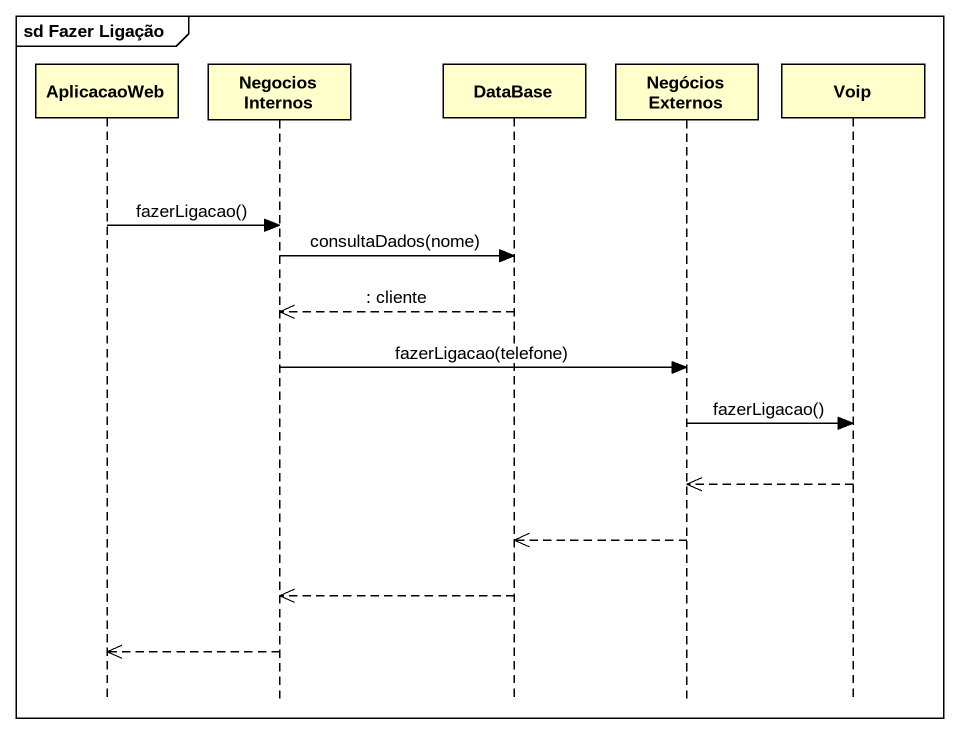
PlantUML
@startuml
mainframe sd Fazer Ligação
hide footbox
participant AplicacaoWeb
participant "Negocios Internos" as Negocios_Internos
participant "DataBase" as DataBase_
participant "Negócios Externos" as Negócios_Externos
participant Voip

AplicacaoWeb -> Negocios_Internos : fazerLigacao()
Negocios_Internos -> DataBase_ : consultaDados(nome)
DataBase_ -->> Negocios_Internos : : cliente
Negocios_Internos -> Negócios_Externos : fazerLigacao(telefone)
Negócios_Externos -> Voip : fazerLigacao()
Voip -->> Negócios_Externos
Negócios_Externos -->> DataBase_
DataBase_ -->> Negocios_Internos
Negocios_Internos -->> AplicacaoWeb
@enduml
